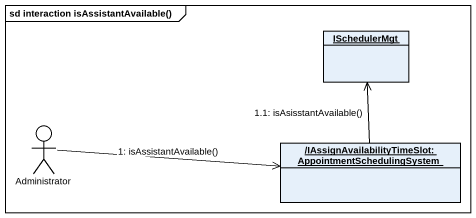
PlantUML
@startuml
mainframe sd interaction isAssistantAvailable()
allowmixing
hide circle
hide empty members
object ISchedulerMgt
actor Administrator
object "/IAssignAvailabilityTimeSlot:AppointmentSchedulingSystem" as IAssignAvailabilityTimeSlot
Administrator -right-> IAssignAvailabilityTimeSlot : 1: isAssistantAvailable()
IAssignAvailabilityTimeSlot -up-> ISchedulerMgt : 1.1: isAsisstantAvailable()
@enduml
